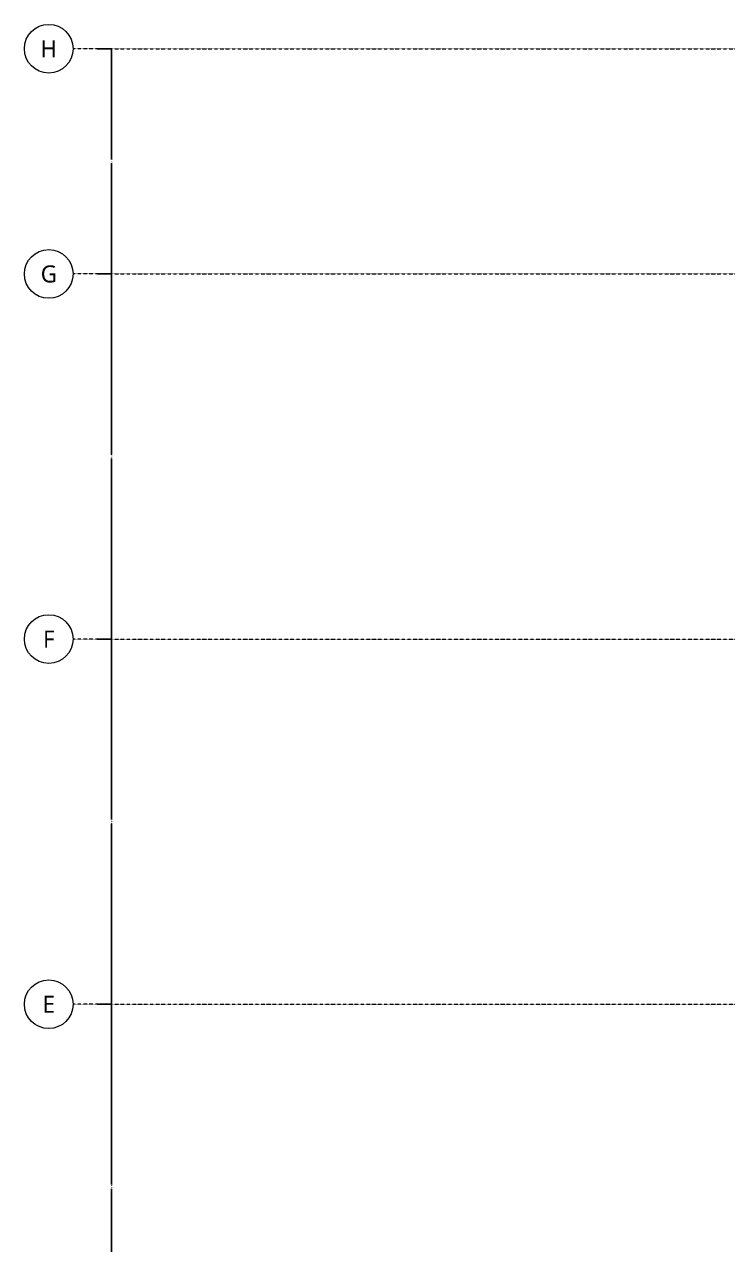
# Model space of a CAD drawing. Extents: x -181672 to 290600, y -29000 to 395522.
# Drawn here: x -32000 to -3131, y 50126 to 100250 of the extents above; entities that cross this region are included whole.
import ezdxf
from ezdxf.enums import TextEntityAlignment as Align

# ---------------------------------------------------------------- set-up
doc = ezdxf.new("R2010")
doc.units = 0
doc.header["$LTSCALE"] = 10
doc.linetypes.add('H12PL2$0$JJP_三點線', pattern=[0.9, 0.3, -0.15, 0, -0.15, 0, -0.15, 0, -0.15])
doc.layers.add('H12PL2$0$A-DIM', color=252, linetype='Continuous')
doc.layers.add('H12PL2$0$S-GRID', color=252, linetype='Continuous')
doc.styles.add('H12PL2$0$dim-txt', font='isocp.shx', dxfattribs={"width": 0.7, "bigfont": 'chineset.shx'})
doc.styles.add('H12PL2$0$Standard', font='', dxfattribs={"width": 0.8})
doc.styles.get('H12PL2$0$Standard').set_extended_font_data('Microsoft JhengHei')
doc.dimstyles.new('H12PL2$0$ARCH-dim-200MM', dxfattribs={"dimscale": 200, "dimtxt": 0.3, "dimasz": 0.1, "dimexe": 0.1, "dimexo": 0.1, "dimgap": 0.05, "dimtad": 1, "dimdec": 0, "dimlfac": 10, "dimrnd": 0.5, "dimdsep": 46, "dimtxsty": 'H12PL2$0$dim-txt', "dimblk": 'H12PL2$0$_Dot', "dimcen": 2, "dimclrd": 256, "dimclre": 256, "dimclrt": 256, "dimadec": 0, "dimazin": 0, "dimtfac": 1, "dimtix": 1, "dimtmove": 2, "dimatfit": 3, "dimldrblk": 'H12PL2$0$_OBLIQUE', "dimfxl": 1, "dimtvp": 1, "dimtolj": 1, "dimarcsym": 0})

# ---------------------------------------------------------------- blocks, each defined once
blk = doc.blocks.new('*D87')
at = {"layer": 'DEFPOINTS', "color": 0, "linetype": 'Continuous', "transparency": 16777216}
for p in [(-29000, 99250), (-29000, 90000), (-28420, 90000)]:
    blk.add_point(p, dxfattribs=at)
at = {"layer": 'H12PL2$0$A-DIM', "linetype": 'Continuous', "lineweight": -2, "transparency": 16777216}
for p, q in [((-28980, 99250), (-28400, 99250)), ((-28420, 99230), (-28420, 94703)), ((-28420, 90020), (-28420, 94547)), ((-28980, 90000), (-28400, 90000))]:
    blk.add_line(p, q, dxfattribs=at)
at = {"layer": 'H12PL2$0$A-DIM', "linetype": 'Continuous', "lineweight": 0, "transparency": 16777216, "insert": (-28420, 94625), "char_height": 60, "attachment_point": 5, "rotation": 90, "style": 'H12PL2$0$dim-txt'}
blk.add_mtext('\\A1;92500', dxfattribs=at)
blk = doc.blocks.new('H12PL2$0$_Dot')
blk = doc.blocks.new('H12PL2$0$_OBLIQUE')
at = {"color": 0, "linetype": 'ByBlock', "lineweight": -2}
blk.add_line((-0.5, -0.5), (0.5, 0.5), dxfattribs=at)
blk = doc.blocks.new('*D88')
at = {"layer": 'DEFPOINTS', "color": 0, "linetype": 'Continuous', "transparency": 16777216}
for p in [(-29000, 90000), (-29000, 75000), (-28420, 75000)]:
    blk.add_point(p, dxfattribs=at)
at = {"layer": 'H12PL2$0$A-DIM', "linetype": 'Continuous', "lineweight": -2, "transparency": 16777216}
for p, q in [((-28980, 90000), (-28400, 90000)), ((-28420, 89980), (-28420, 82588)), ((-28420, 75020), (-28420, 82412)), ((-28980, 75000), (-28400, 75000))]:
    blk.add_line(p, q, dxfattribs=at)
at = {"layer": 'H12PL2$0$A-DIM', "linetype": 'Continuous', "lineweight": 0, "transparency": 16777216, "insert": (-28420, 82500), "char_height": 60, "attachment_point": 5, "rotation": 90, "style": 'H12PL2$0$dim-txt'}
blk.add_mtext('\\A1;150000', dxfattribs=at)
blk = doc.blocks.new('*D89')
at = {"layer": 'DEFPOINTS', "color": 0, "linetype": 'Continuous', "transparency": 16777216}
for p in [(-29000, 75000), (-29000, 60000), (-28420, 60000)]:
    blk.add_point(p, dxfattribs=at)
at = {"layer": 'H12PL2$0$A-DIM', "linetype": 'Continuous', "lineweight": -2, "transparency": 16777216}
for p, q in [((-28980, 75000), (-28400, 75000)), ((-28420, 74980), (-28420, 67588)), ((-28420, 60020), (-28420, 67412)), ((-28980, 60000), (-28400, 60000))]:
    blk.add_line(p, q, dxfattribs=at)
at = {"layer": 'H12PL2$0$A-DIM', "linetype": 'Continuous', "lineweight": 0, "transparency": 16777216, "insert": (-28420, 67500), "char_height": 60, "attachment_point": 5, "rotation": 90, "style": 'H12PL2$0$dim-txt'}
blk.add_mtext('\\A1;150000', dxfattribs=at)
blk = doc.blocks.new('*D90')
at = {"layer": 'DEFPOINTS', "color": 0, "linetype": 'Continuous', "transparency": 16777216}
for p in [(-29000, 60000), (-29000, 45000), (-28420, 45000)]:
    blk.add_point(p, dxfattribs=at)
at = {"layer": 'H12PL2$0$A-DIM', "linetype": 'Continuous', "lineweight": -2, "transparency": 16777216}
for p, q in [((-28980, 60000), (-28400, 60000)), ((-28420, 59980), (-28420, 52588)), ((-28420, 45020), (-28420, 52412)), ((-28980, 45000), (-28400, 45000))]:
    blk.add_line(p, q, dxfattribs=at)
at = {"layer": 'H12PL2$0$A-DIM', "linetype": 'Continuous', "lineweight": 0, "transparency": 16777216, "insert": (-28420, 52500), "char_height": 60, "attachment_point": 5, "rotation": 90, "style": 'H12PL2$0$dim-txt'}
blk.add_mtext('\\A1;150000', dxfattribs=at)
blk = doc.blocks.new('H12PL2')
at = {"layer": 'H12PL2$0$S-GRID', "linetype": 'H12PL2$0$JJP_三點線', "lineweight": 0}
for p, q in [((-29000, 99250), (-30000, 99250)), ((-29000, 99250), (289600, 99250)), ((-29000, 90000), (-30000, 90000)), ((-29000, 90000), (289600, 90000)), ((-29000, 75000), (-30000, 75000)), ((-29000, 75000), (289600, 75000)), ((-29000, 60000), (-30000, 60000)), ((-29000, 60000), (289600, 60000))]:
    blk.add_line(p, q, dxfattribs=at)
at = {"layer": 'H12PL2$0$S-GRID', "lineweight": 0}
for centre in [(-31000, 99250), (-31000, 90000), (-31000, 75000), (-31000, 60000)]:
    blk.add_circle(centre, 1000, dxfattribs=at)
at = {"layer": 'H12PL2$0$S-GRID', "linetype": 'H12PL2$0$JJP_三點線', "lineweight": 0}
for p in [(-29000, 99250), (-29000, 99250), (-29000, 90000), (-29000, 90000), (-29000, 75000), (-29000, 75000), (-29000, 60000), (-29000, 60000)]:
    blk.add_point(p, dxfattribs=at)
at = {"layer": 'H12PL2$0$S-GRID', "style": 'H12PL2$0$Standard'}
for s, p in [('H', (-31000, 99600)), ('G', (-31000, 90350)), ('F', (-31000, 75350)), ('E', (-31000, 60350))]:
    blk.add_text(s, height=700, dxfattribs=at).set_placement(p, align=Align.TOP_CENTER)
at = {"layer": 'H12PL2$0$A-DIM', "linetype": 'Continuous', "lineweight": 0}
for base, p1, p2, picture, middle in [((-28420, 90000), (-29000, 99250), (-29000, 90000), '*D87', (-28420, 94625)), ((-28420, 75000), (-29000, 90000), (-29000, 75000), '*D88', (-28420, 82500)), ((-28420, 60000), (-29000, 75000), (-29000, 60000), '*D89', (-28420, 67500)), ((-28420, 45000), (-29000, 60000), (-29000, 45000), '*D90', (-28420, 52500))]:
    dim = blk.add_linear_dim(base=base, p1=p1, p2=p2, angle=270, dimstyle='H12PL2$0$ARCH-dim-200MM', dxfattribs=at)
    dim.commit()
    dim.dimension.update_dxf_attribs({"geometry": picture, "text_midpoint": middle, "dimtype": 128, "text_rotation": 90})

msp = doc.modelspace()

# ---------------------------------------------------------------- block references
msp.add_blockref('H12PL2', (0, 0))

doc.saveas('drawing.dxf')
